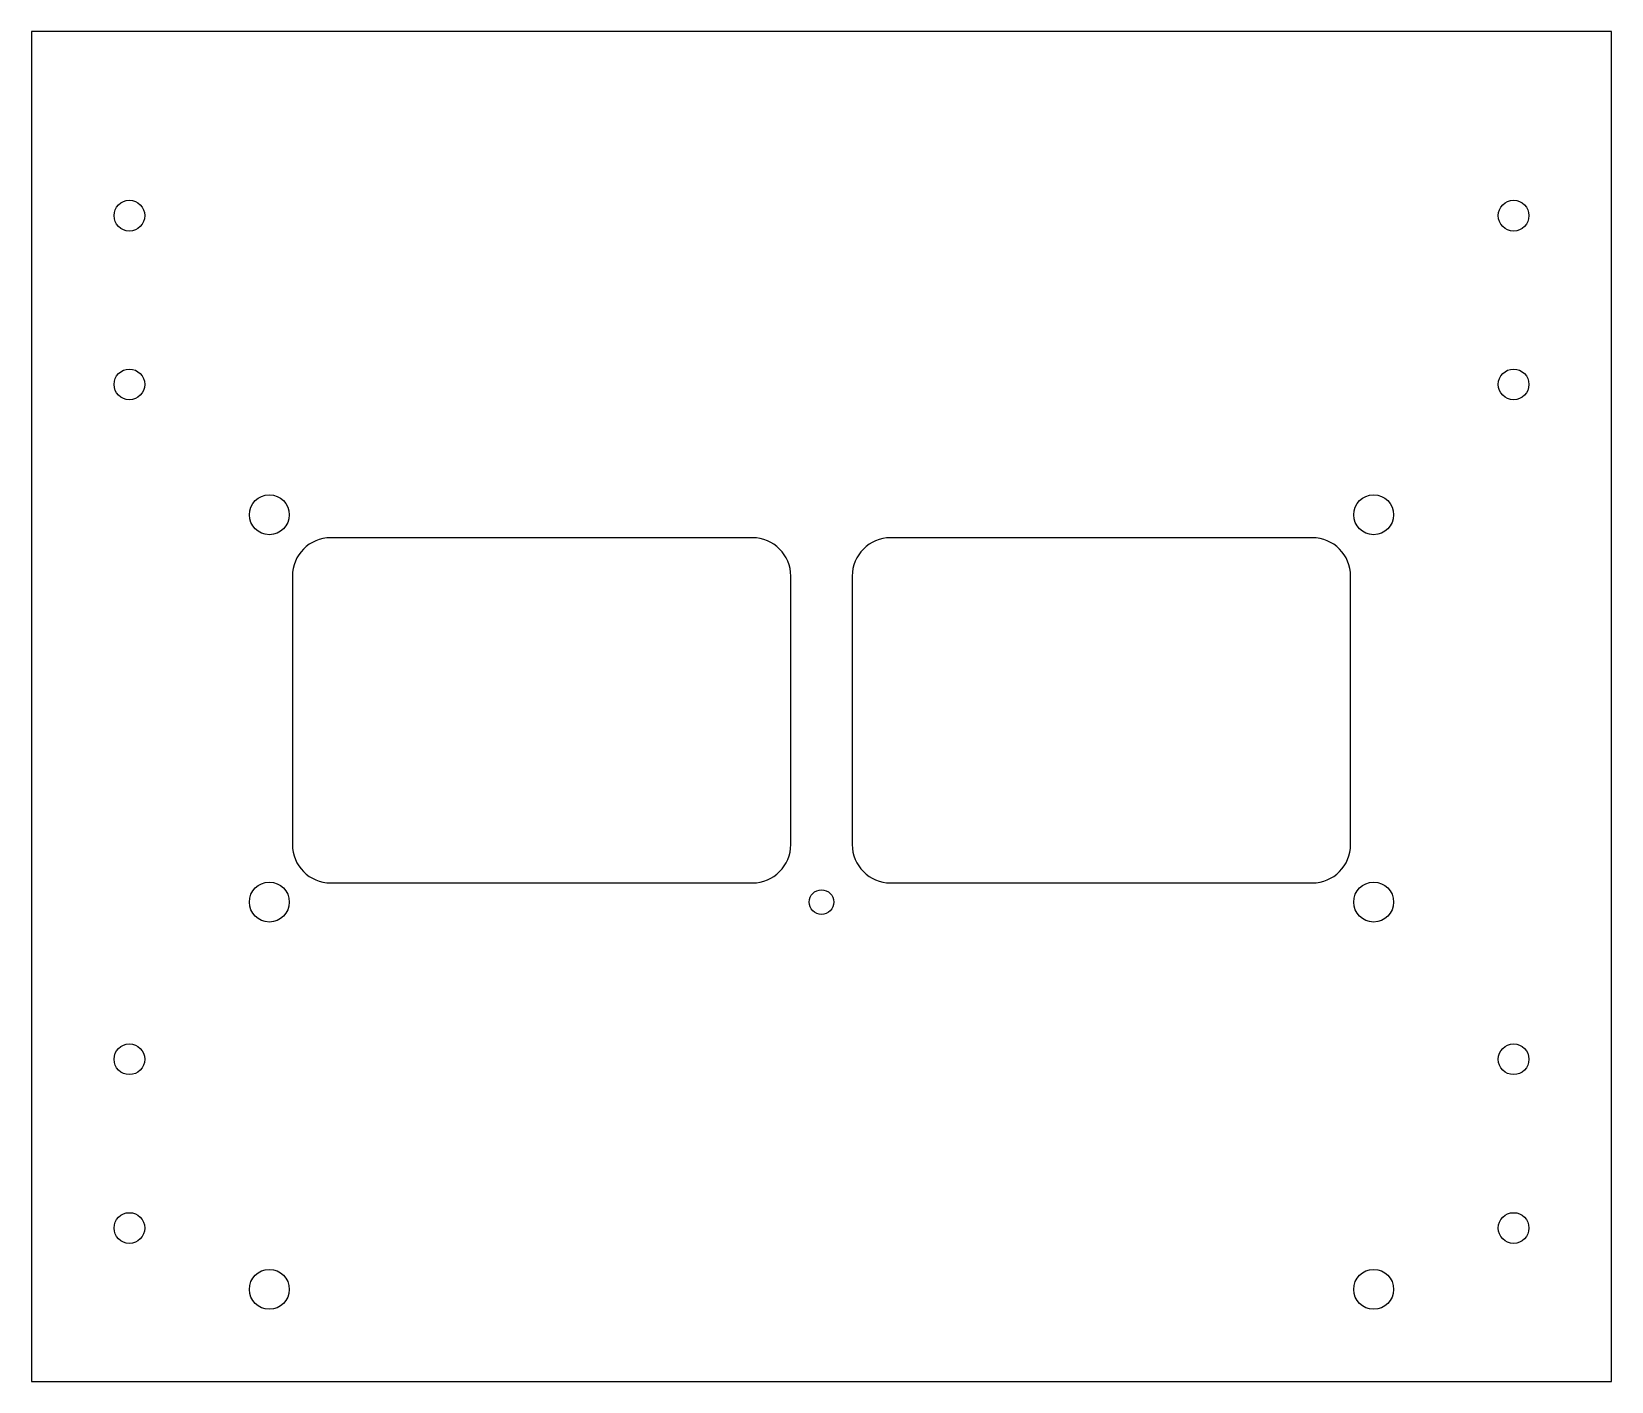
# Model space of a CAD drawing. Header units: millimetres. Extents: x 0 to 206, y 0 to 176.
import ezdxf

# ---------------------------------------------------------------- set-up
doc = ezdxf.new("R2010")
doc.units = ezdxf.units.MM

msp = doc.modelspace()

# ---------------------------------------------------------------- linework, layer by layer
at = {"color": 7, "linetype": 'Continuous', "lineweight": 25}
for p, q in [((0, 176), (0, 0)), ((206, 176), (0, 176)), ((206, 0), (206, 176)), ((94, 110), (39, 110)), ((167, 110), (112, 110)), ((34, 105), (34, 70)), ((99, 70), (99, 105)), ((107, 105), (107, 70)), ((172, 70), (172, 105)), ((39, 65), (94, 65)), ((112, 65), (167, 65)), ((0, 0), (206, 0))]:
    msp.add_line(p, q, dxfattribs=at)
for centre, radius in [((12.75, 152), 2), ((193.25, 152), 2), ((12.75, 130), 2), ((193.25, 130), 2), ((31, 113), 2.6), ((175, 113), 2.6), ((31, 62.5), 2.6), ((103, 62.5), 1.6), ((175, 62.5), 2.6), ((12.75, 42), 2), ((193.25, 42), 2), ((12.75, 20), 2), ((193.25, 20), 2), ((31, 12), 2.6), ((175, 12), 2.6)]:
    msp.add_circle(centre, radius, dxfattribs=at)
for centre, start, end in [((39, 105), 90, 180), ((94, 105), 0, 90), ((112, 105), 90, 180), ((167, 105), 0, 90), ((39, 70), 180, 270), ((94, 70), 270, 0), ((112, 70), 180, 270), ((167, 70), 270, 0)]:
    msp.add_arc(centre, 5, start, end, dxfattribs=at)

doc.saveas('drawing.dxf')
